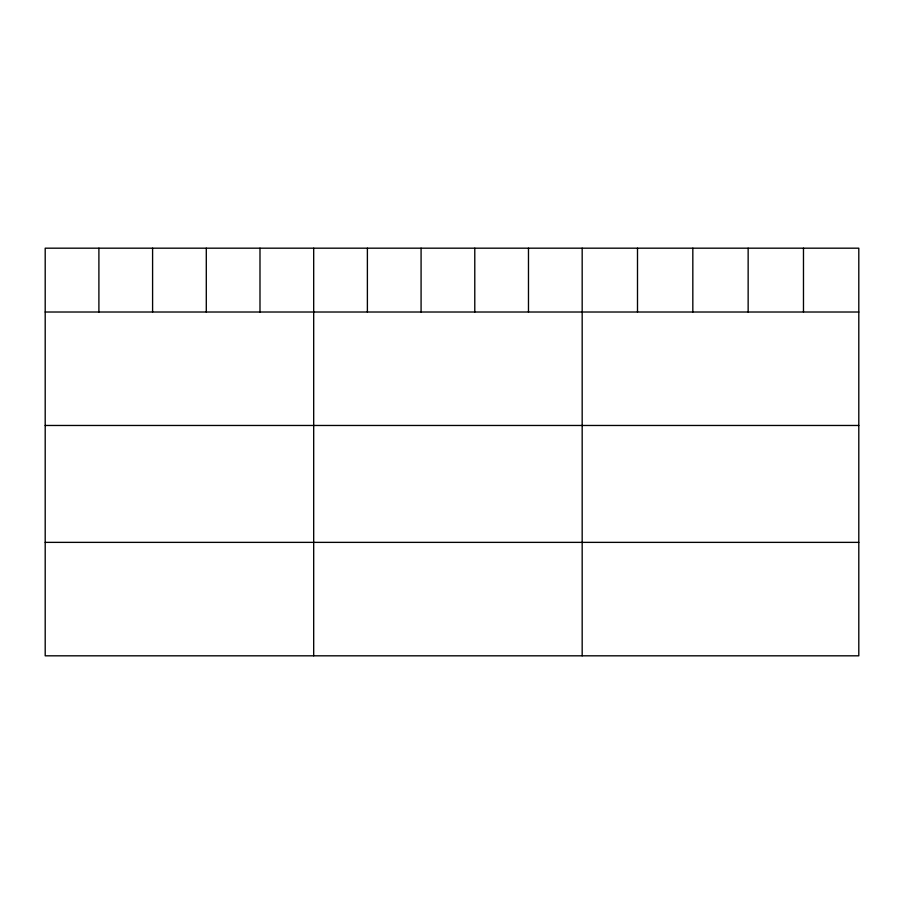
<?xml version="1.0" encoding="UTF-8"?>
<svg xmlns="http://www.w3.org/2000/svg" width="904" height="904" viewBox="0 0 904 904"><rect width="100%" height="100%" fill="white"/><g stroke="black" fill="none" stroke-linecap="round" stroke-linejoin="round"><path stroke-width="1.36" d="M858.8 312.016L858.8 655.818L45.2 655.818L45.2 248.182L858.8 248.182L858.8 312.016L45.2 312.016M45.2 425.468L858.8 425.468M45.2 542.366L858.8 542.366M803.475 248.182L803.475 312.016M748.15 248.182L748.15 312.016M692.826 248.182L692.826 312.016M637.501 248.182L637.501 312.016M582.176 248.182L582.176 655.818M528.478 248.182L528.478 312.016M474.781 248.182L474.781 312.016M421.083 248.182L421.083 312.016M367.386 248.182L367.386 312.016M313.688 248.182L313.688 655.818M259.99 248.182L259.99 312.016M206.293 248.182L206.293 312.016M152.595 248.182L152.595 312.016M98.898 248.182L98.898 312.016"/></g></svg>
